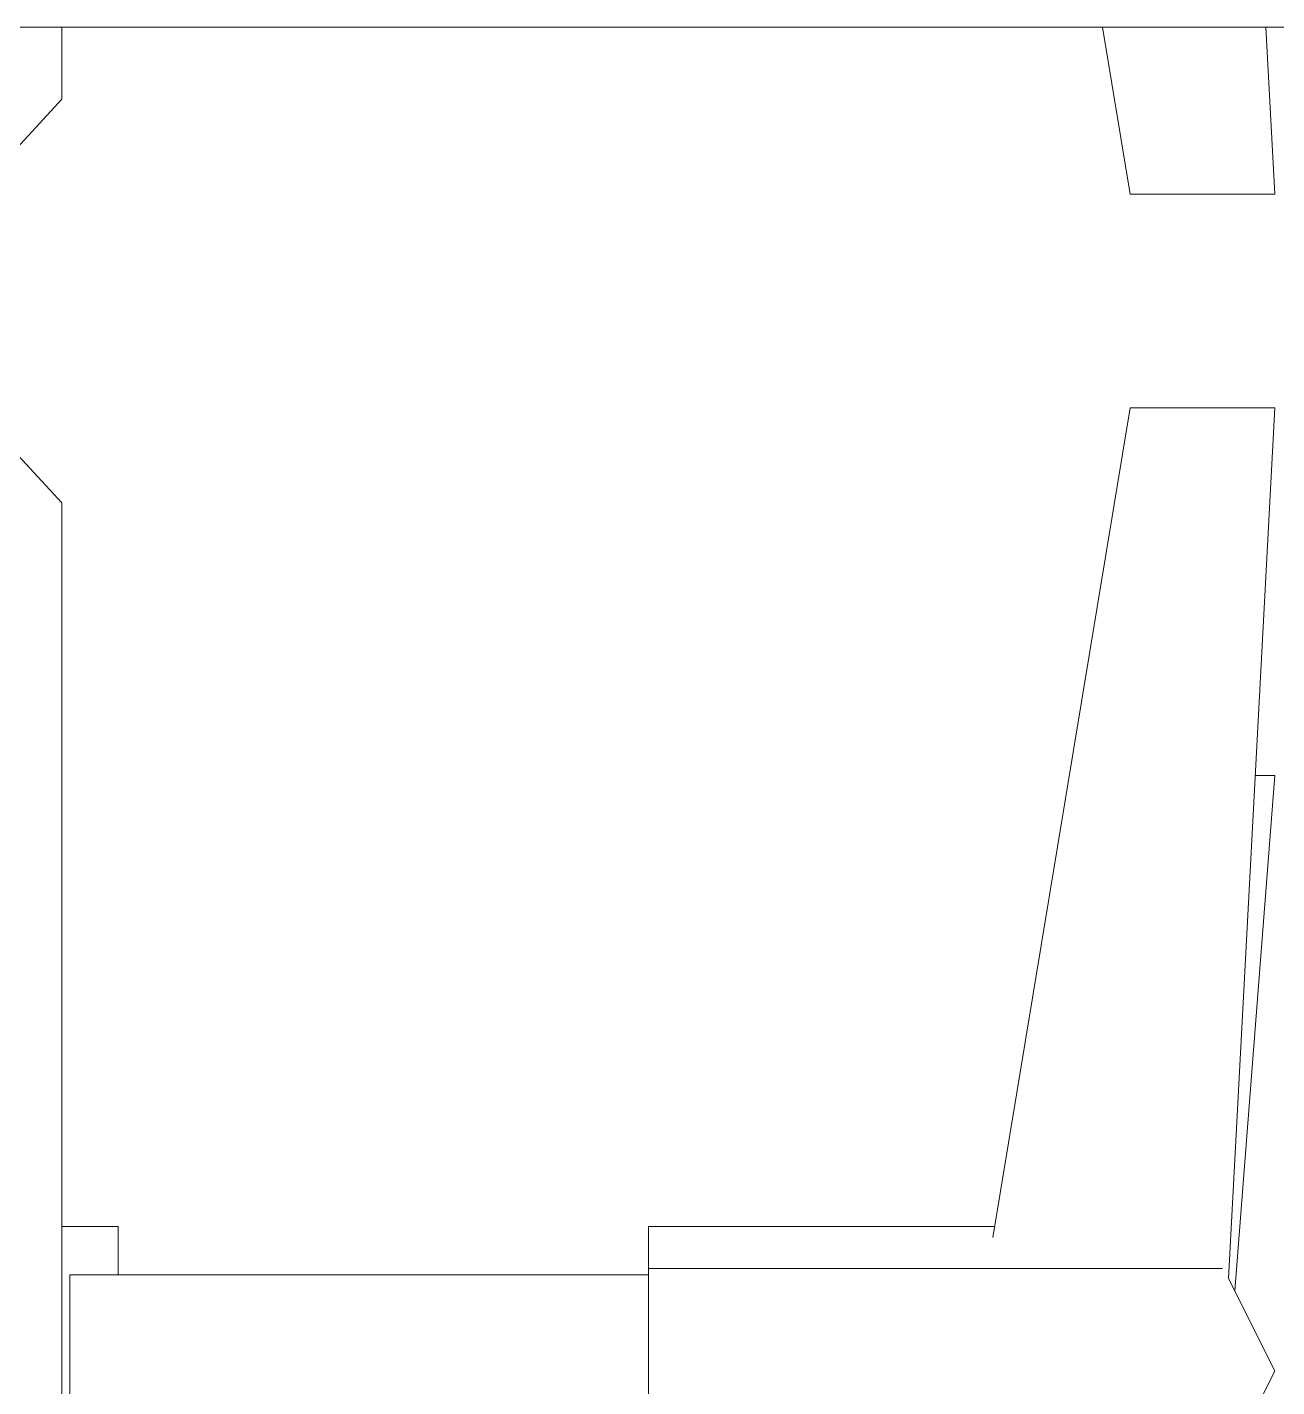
# Model space of a CAD drawing. Extents: x 65572 to 72871, y 30718 to 33858.
# Drawn here: x 65690.78 to 65706.45, y 32276.7 to 32293.74 of the extents above; entities that cross this region are included whole.
import ezdxf

# ---------------------------------------------------------------- set-up
doc = ezdxf.new("R2010")
doc.units = 0
doc.header["$LTSCALE"] = 0.5
doc.header["$MEASUREMENT"] = 0
doc.layers.get('0').update_dxf_attribs({"color": 20, "linetype": 'CONTINUOUS'})
doc.layers.add('Layout', color=154, linetype='CONTINUOUS', lineweight=5)

# ---------------------------------------------------------------- blocks, each defined once
blk = doc.blocks.new('12fstg01')
at = {"color": 0, "linetype": 'ByBlock'}
for p, q in [((0.25394, 0.41812), (0.22862, 0.39469)), ((0.22862, 0.39469), (-0.22862, 0.39469)), ((0.03806, 0.39469), (0.03806, 0.37983)), ((-0.02546, 0.39256), (0.02533, 0.39256)), ((0.02533, 0.39256), (0.02533, 0.24015)), ((0.03806, 0.37983), (0.02533, 0.37983)), ((-0.03806, 0.24015), (0.03806, 0.24015)), ((0.02699, 0.08885), (0.02699, 0.24015)), ((0.03806, 0.24015), (0.03806, 0.14891)), ((0.03515, 0.14937), (0.25367, 0.1132)), ((0.25367, 0.1132), (0.25367, 0.0751)), ((0, 0.0751), (-0.02463, 0.08728)), ((0.02436, 0.08728), (0, 0.0751)), ((0.25367, 0.0751), (0.02436, 0.08728)), ((0.02104, 0.08562), (0.1568, 0.0751)), ((0.1568, 0.0751), (0.1568, 0.08017))]:
    blk.add_line(p, q, dxfattribs=at)

msp = doc.modelspace()

# ---------------------------------------------------------------- linework, layer by layer
at = {"layer": 'Layout', "linetype": 'ByBlock'}
for p, q in [((65708.020239, 32293.739881), (65682.992557, 32293.739881)), ((65708.020239, 32293.740525), (65683.000616, 32293.740525)), ((65691.220022, 32293.739881), (65691.220022, 32292.839041)), ((65704.615008, 32291.647059), (65704.267762, 32293.739881)), ((65706.316946, 32293.739881), (65706.428226, 32291.647059)), ((65691.220022, 32292.839041), (65690.104871, 32291.627302)), ((65706.428226, 32291.647059), (65704.615008, 32291.647059))]:
    msp.add_line(p, q, dxfattribs=at)

# ---------------------------------------------------------------- block references
at = {"layer": 'Layout', "linetype": 'ByBlock', "xscale": 47.58705652932135, "yscale": 47.58705652932135, "zscale": 47.58705652932135, "rotation": 89.99999999999999}
msp.add_blockref('12fstg01', (65710.001978, 32276.896823), dxfattribs=at)

doc.saveas('drawing.dxf')
